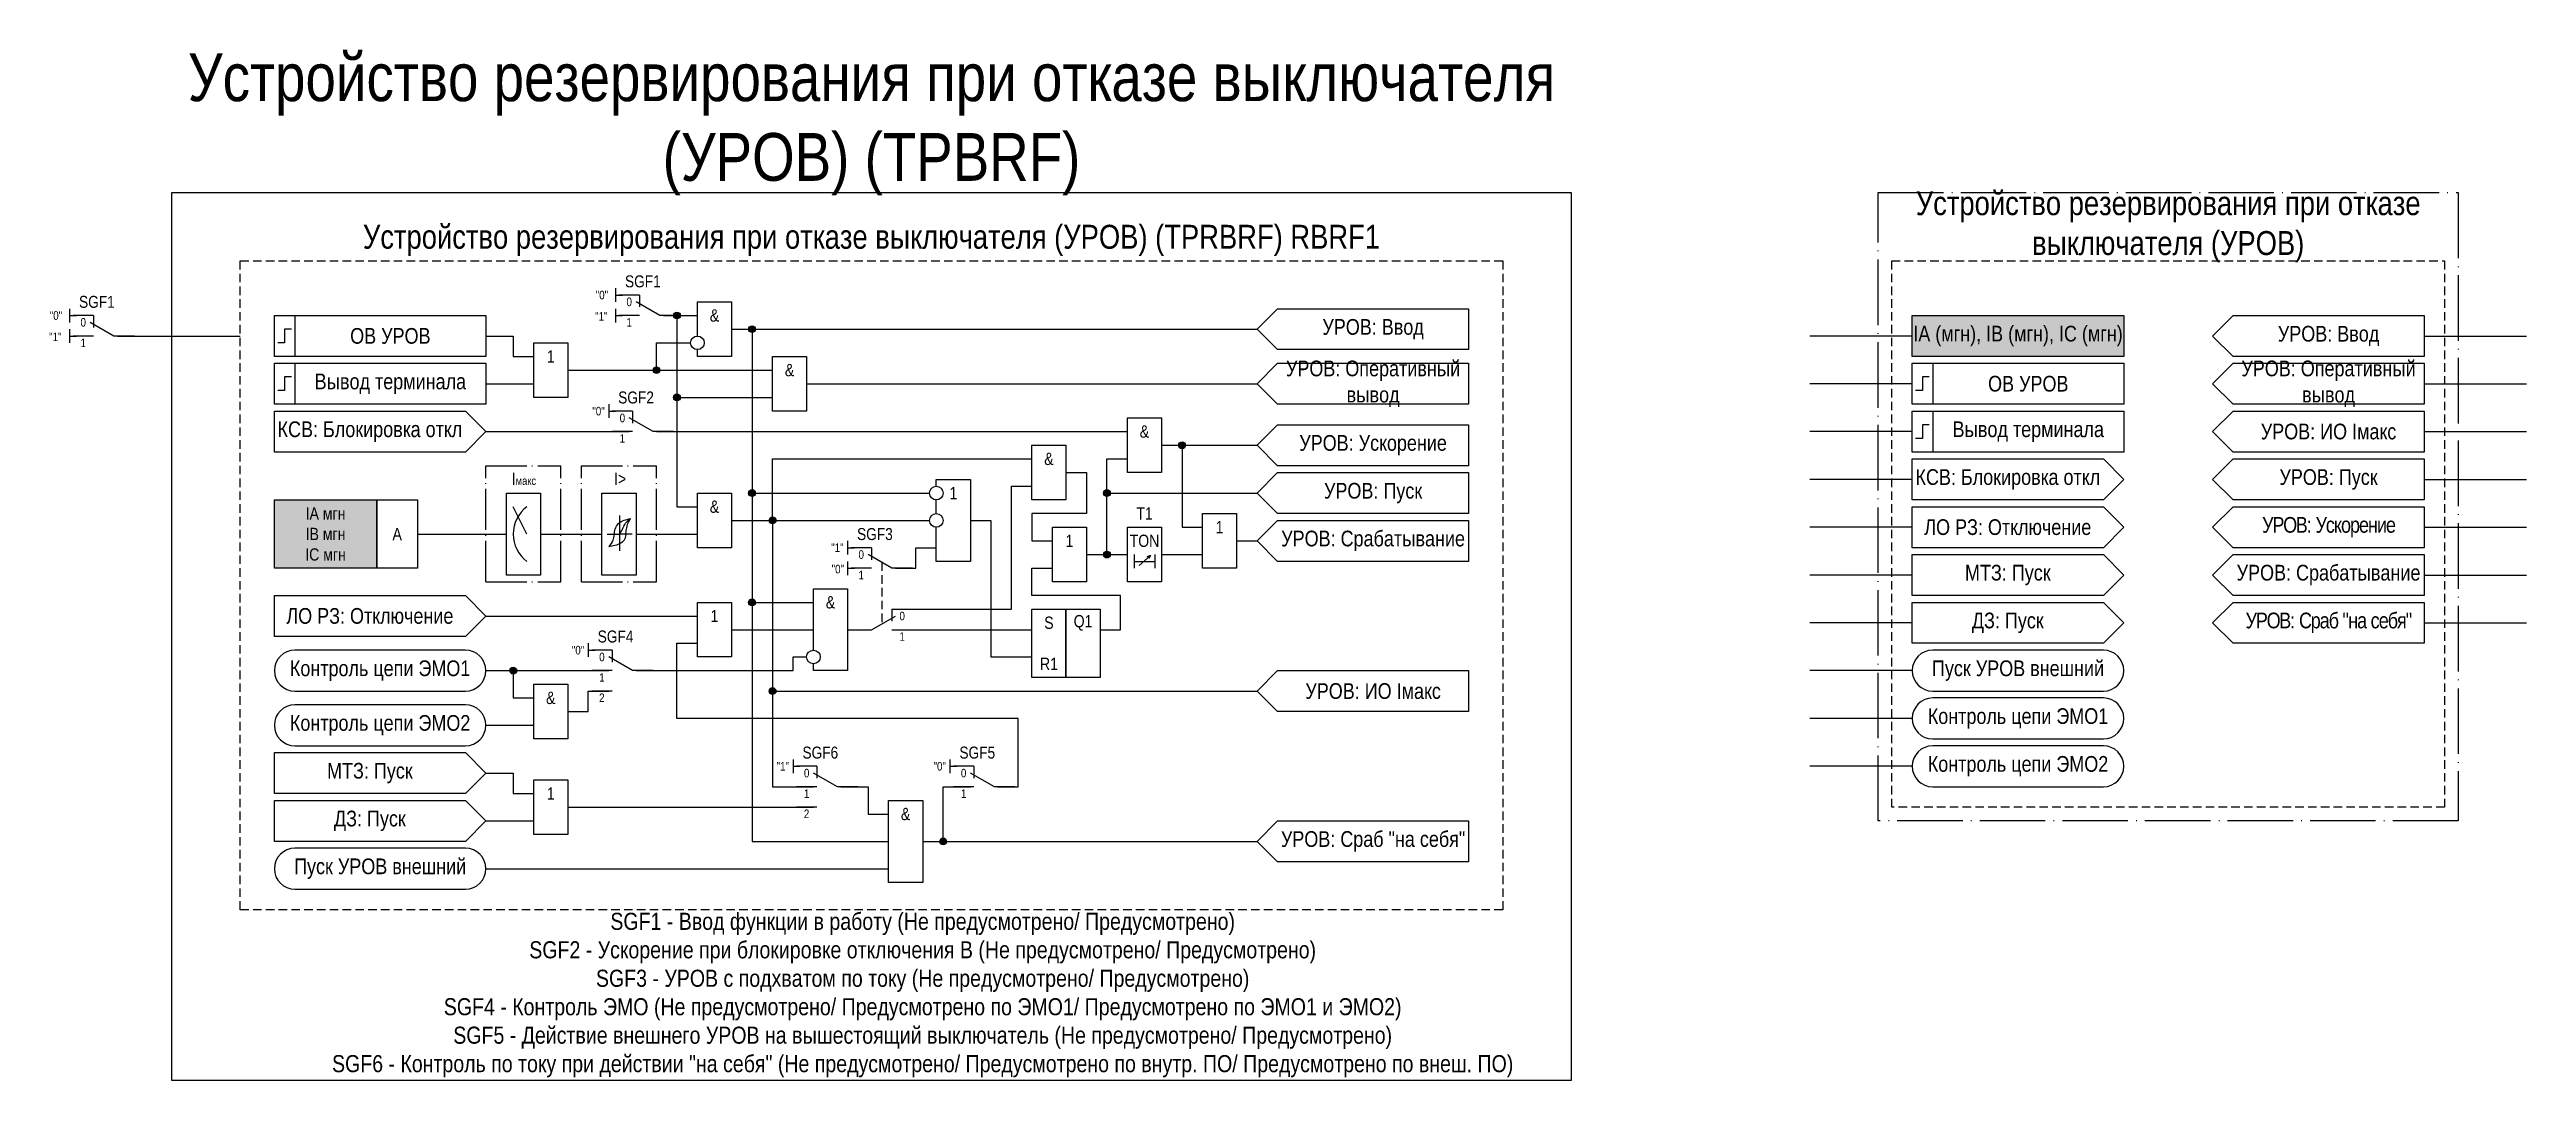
# Model space of a CAD drawing. Header units: millimetres. Extents: x -18 to 345, y 0 to 151.
import ezdxf
from ezdxf.enums import TextEntityAlignment as Align

# ---------------------------------------------------------------- set-up
doc = ezdxf.new("R2010")
doc.units = ezdxf.units.MM
doc.linetypes.add('ACAD_ISO04W100', pattern=[30, 24, -3, 0, -3])
doc.linetypes.add('штриховая2', pattern=[0.375, 0.25, -0.125])
doc.layers.add('TEXT', color=7, linetype='Continuous', lineweight=25)
doc.layers.add('Основная', color=7, linetype='Continuous')
doc.styles.add('1.8_Gost_RD', font='ARIALN.TTF', dxfattribs={"height": 1.8})
doc.styles.add('2.5_Gost_RD', font='ARIALN.TTF', dxfattribs={"height": 2.5})
doc.styles.add('3.5_Gost_RD', font='ARIALN.TTF', dxfattribs={"height": 3.5})
doc.styles.add('Вывод', font='ARIALN.TTF', dxfattribs={"height": 2.5})
doc.styles.add('Компонент', font='ARIALN.TTF', dxfattribs={"height": 3.5})

# ---------------------------------------------------------------- blocks, each defined once
blk = doc.blocks.new('Точка')
at = {"ltscale": 100}
h = blk.add_hatch(color=256, dxfattribs=at)
h.dxf.hatch_style = 1
edge = h.paths.add_edge_path()
edge.add_arc((0, 0), 0.5, 0, 360)
blk.add_circle((0, 0), 0.5, dxfattribs=at)
blk = doc.blocks.new('*U958')
at = {"layer": 'Основная', "color": 0}
blk.add_line((0, 0), (7, 4), dxfattribs=at)
at = {"layer": 'Основная', "ltscale": 0.35}
blk.add_line((6, 6), (6, 2.5), dxfattribs=at)
blk = doc.blocks.new('*U985')
at = {"layer": 'Основная', "color": 0}
for p, q in [((-3, 6), (-9, 6)), ((-3, 0), (-9, 0)), ((9, 0), (3, 0))]:
    blk.add_line(p, q, dxfattribs=at)
at = {"layer": 'Основная', "ltscale": 0.25, "xscale": -1}
blk.add_blockref('*U958', (3, 0), dxfattribs=at)
at = {"layer": 'Основная'}
for tag, height, style, p in [('ОУ', 3.5, 'Компонент', (-2, 10)), ('В1', 2.5, 'Вывод', (-14, 6)), ('В2', 2.5, 'Вывод', (-6, 4)), ('В3', 2.5, 'Вывод', (-6, -2))]:
    blk.add_attdef(tag, text='', height=height, dxfattribs=dict(at, style=style)).set_placement(p, align=Align.MIDDLE_CENTER)
blk = doc.blocks.new('*U892')
at = {"layer": 'Основная', "linetype": 'ACAD_ISO04W100', "ltscale": 0.25}
for p, q in [((0, 0), (11, 0)), ((0, -17), (0, 0)), ((11, -17), (11, 0)), ((0, -17), (11, -17))]:
    blk.add_line(p, q, dxfattribs=at)
at = {"layer": 'Основная', "style": 'Компонент'}
blk.add_attdef('ОУ', text='', height=3.5, dxfattribs=at).set_placement((11, 0), align=Align.MIDDLE_CENTER)
blk = doc.blocks.new('*U1017')
at = {"layer": 'Основная', "color": 0}
for p, q in [((-3, 6), (-9, 6)), ((-3, 0), (-9, 0)), ((9, 0), (3, 0))]:
    blk.add_line(p, q, dxfattribs=at)
at = {"layer": 'Основная', "ltscale": 0.25, "xscale": -1}
blk.add_blockref('*U958', (3, 0), dxfattribs=at)
at = {"layer": 'Основная'}
for tag, height, style, p in [('ОУ', 3.5, 'Компонент', (-2, 10)), ('В1', 2.5, 'Вывод', (-13, 6)), ('В2', 2.5, 'Вывод', (-6, 4)), ('В3', 2.5, 'Вывод', (-6, -2))]:
    blk.add_attdef(tag, text='', height=height, dxfattribs=dict(at, style=style)).set_placement(p, align=Align.MIDDLE_CENTER)
blk = doc.blocks.new('*U1018')
at = {"layer": 'Основная', "color": 0}
for p, q in [((-9, 0), (-3, 0)), ((3, 6), (9, 6)), ((3, 0), (9, 0))]:
    blk.add_line(p, q, dxfattribs=at)
at = {"layer": 'Основная', "ltscale": 0.25}
blk.add_blockref('*U958', (-3, 0), dxfattribs=at)
at = {"layer": 'Основная'}
for tag, height, style, p in [('ОУ', 3.5, 'Компонент', (2, 10)), ('В2', 2.5, 'Вывод', (6, 4)), ('В1', 2.5, 'Вывод', (13, 6)), ('В3', 2.5, 'Вывод', (6, -2))]:
    blk.add_attdef(tag, text='', height=height, dxfattribs=dict(at, style=style)).set_placement(p, align=Align.MIDDLE_CENTER)

msp = doc.modelspace()

# ---------------------------------------------------------------- hatches: boundary and pattern name
at = {"ltscale": 100, "true_color": 0xf7941d}
h = msp.add_hatch(color=30, dxfattribs=at)
h.dxf.hatch_style = 1
h.paths.add_polyline_path([(255, 112), (286, 112), (286, 106), (255, 106)])
h = msp.add_hatch(color=30, dxfattribs=at)
h.dxf.hatch_style = 1
h.paths.add_polyline_path([(15, 85), (30, 85), (30, 75), (15, 75)])

# ---------------------------------------------------------------- linework, layer by layer
at = {"color": 6, "ltscale": 100}
for p, q in [((-15, 113), (-15, 111)), ((-15, 112), (-14, 112)), ((-15, 110), (-15, 108)), ((-15, 109), (-14, 109))]:
    msp.add_line(p, q, dxfattribs=at)
at = {"ltscale": 100}
for p, q in [((65, 116), (65, 114)), ((65, 115), (66, 115)), ((65, 113), (65, 111)), ((65, 112), (66, 112)), ((68, 112), (67, 112)), ((255, 109), (240, 109)), ((330, 109), (345, 109)), ((255, 102), (240, 102)), ((330, 102), (345, 102)), ((64, 99), (64, 97)), ((64, 98), (65, 98)), ((255, 95), (240, 95)), ((330, 95), (345, 95)), ((255, 88), (240, 88)), ((330, 88), (345, 88)), ((255, 81), (240, 81)), ((330, 81), (345, 81)), ((99, 79), (99, 77)), ((99, 78), (100, 78)), ((99, 76), (99, 74)), ((99, 75), (100, 75)), ((255, 74), (240, 74)), ((330, 74), (345, 74)), ((255, 67), (240, 67)), ((330, 67), (345, 67)), ((61, 64), (61, 62)), ((61, 63), (62, 63)), ((255, 60), (240, 60)), ((64.5, 57), (61.5, 57)), ((255, 53), (240, 53)), ((91, 47), (91, 45)), ((91, 46), (92, 46)), ((114, 47), (114, 45)), ((114, 46), (115, 46)), ((255, 46), (240, 46)), ((94.5, 40), (91.5, 40))]:
    msp.add_line(p, q, dxfattribs=at)
at = {"color": 7, "ltscale": 100}
for p, q in [((52, 80), (50, 84)), ((63.79, 80), (65.6, 80)), ((67.42, 80), (65.6, 80)), ((141.71, 75.4), (143.38, 76.88)), ((143.38, 76.88), (142.86, 76.66)), ((143.38, 76.88), (143.12, 76.42))]:
    msp.add_line(p, q, dxfattribs=at)
msp.add_line((65.6, 82.72), (65.6, 77.52))
at = {"linetype": 'штриховая2', "ltscale": 5}
msp.add_line((104, 75.86), (104, 66.86), dxfattribs=at)
at = {"color": 3, "ltscale": 100}
msp.add_lwpolyline([(0, 130), (205, 130), (205, 0), (0, 0)], close=True, dxfattribs=at)
at = {"color": 251, "linetype": 'ACAD_ISO04W100', "lineweight": 30, "ltscale": 0.4, "true_color": 0x58595b}
msp.add_lwpolyline([(250, 130), (335, 130), (335, 38), (250, 38)], close=True, dxfattribs=at)
at = {"linetype": 'штриховая2', "ltscale": 5}
for points in [[(10, 120), (195, 120), (195, 25), (10, 25)], [(252, 120), (333, 120), (333, 40), (252, 40)]]:
    msp.add_lwpolyline(points, close=True, dxfattribs=at)
at = {"ltscale": 100}
for points in [[(77, 109), (77, 114), (82, 114), (82, 106), (77, 106), (77, 107)], [(46, 109), (50, 109), (50, 106), (53, 106)], [(72, 112), (77, 112)], [(72, 112), (74, 112), (74, 84), (77, 84)], [(72, 112), (74, 112), (74, 100), (88, 100)], [(82, 110), (159, 110)], [(82, 110), (85, 110), (85, 70), (94, 70)], [(82, 110), (85, 110), (85, 86), (111, 86)], [(82, 110), (85, 110), (85, 35), (105, 35)], [(58, 104), (71, 104), (71, 108), (76, 108)], [(46, 102), (53, 102)], [(58, 104), (88, 104)], [(93, 102), (159, 102)], [(15, 98), (43, 98), (46, 95), (43, 92), (15, 92), (15, 98)], [(46, 95), (67, 95)], [(71, 95), (140, 95)], [(82, 82), (88, 82), (88, 91), (126, 91)], [(134, 77), (137, 77), (137, 91), (140, 91)], [(145, 93), (159, 93)], [(145, 93), (148, 93), (148, 81), (151, 81)], [(255, 91), (283, 91), (286, 88), (283, 85), (255, 85), (255, 91)], [(112, 87), (112, 88), (117, 88), (117, 76), (112, 76), (112, 81)], [(131, 89), (134, 89), (134, 83), (126, 83), (126, 79), (129, 79)], [(106, 69), (123, 69), (123, 87), (126, 87)], [(112, 83), (112, 85)], [(134, 77), (137, 77), (137, 86), (159, 86)], [(255, 84), (283, 84), (286, 81), (283, 78), (255, 78), (255, 84)], [(36, 80), (49, 80)], [(54, 80), (63, 80)], [(68, 80), (77, 80)], [(82, 82), (111, 82)], [(82, 82), (88, 82), (88, 57), (159, 57)], [(82, 82), (88, 82), (88, 43), (94, 43)], [(117, 82), (120, 82), (120, 62), (126, 62)], [(106, 75), (109, 75), (109, 78), (112, 78)], [(134, 77), (140, 77)], [(141, 77), (141, 75)], [(144, 77), (144, 75)], [(145, 77), (151, 77)], [(156, 79), (159, 79)], [(255, 77), (283, 77), (286, 74), (283, 71), (255, 71), (255, 77)], [(136, 66), (139, 66), (139, 71), (126, 71), (126, 75), (129, 75)], [(141, 76), (144, 76)], [(15, 71), (43, 71), (46, 68), (43, 65), (15, 65), (15, 71)], [(94, 63), (94, 72), (99, 72), (99, 60), (94, 60), (94, 61)], [(255, 70), (283, 70), (286, 67), (283, 64), (255, 64), (255, 70)], [(46, 68), (77, 68)], [(82, 66), (94, 66)], [(99, 66), (102, 66)], [(106, 66), (126, 66)], [(68, 60), (91, 60), (91, 62), (93, 62)], [(121, 43), (124, 43), (124, 53), (74, 53), (74, 64), (77, 64)], [(46, 60), (64, 60)], [(46, 60), (50, 60), (50, 56), (53, 56)], [(58, 54), (61, 54), (61, 57), (64, 57)], [(46, 52), (53, 52)], [(15, 48), (43, 48), (46, 45), (43, 42), (15, 42), (15, 48)], [(46, 45), (50, 45), (50, 42), (53, 42)], [(15, 41), (43, 41), (46, 38), (43, 35), (15, 35), (15, 41)], [(58, 40), (94, 40)], [(98, 43), (102, 43), (102, 39), (105, 39)], [(110, 35), (113, 35), (113, 43), (117, 43)], [(46, 38), (53, 38)], [(110, 35), (159, 35)], [(46, 31), (105, 31)]]:
    msp.add_lwpolyline(points, dxfattribs=at)
for points in [[(190, 113), (190, 107), (162, 107), (159, 110), (162, 113)], [(15, 112), (18, 112), (18, 106), (15, 106)], [(15, 112), (46, 112), (46, 106), (15, 106)], [(255, 112), (286, 112), (286, 106), (255, 106)], [(302, 112), (330, 112), (330, 106), (302, 106), (299, 109)], [(53, 108), (58, 108), (58, 100), (53, 100)], [(88, 106), (93, 106), (93, 98), (88, 98)], [(15, 105), (46, 105), (46, 99), (15, 99)], [(15, 105), (18, 105), (18, 99), (15, 99)], [(190, 105), (190, 99), (162, 99), (159, 102), (162, 105)], [(255, 105), (258, 105), (258, 99), (255, 99)], [(255, 105), (286, 105), (286, 99), (255, 99)], [(302, 105), (330, 105), (330, 99), (302, 99), (299, 102)], [(255, 98), (286, 98), (286, 92), (255, 92)], [(255, 98), (258, 98), (258, 92), (255, 92)], [(302, 98), (330, 98), (330, 92), (302, 92), (299, 95)], [(140, 97), (145, 97), (145, 89), (140, 89)], [(162, 96), (190, 96), (190, 90), (162, 90), (159, 93)], [(126, 93), (131, 93), (131, 85), (126, 85)], [(302, 91), (330, 91), (330, 85), (302, 85), (299, 88)], [(162, 89), (190, 89), (190, 83), (162, 83), (159, 86)], [(15, 85), (30, 85), (30, 75), (15, 75)], [(30, 85), (36, 85), (36, 75), (30, 75)], [(49, 86), (54, 86), (54, 74), (49, 74)], [(63, 86), (68, 86), (68, 74), (63, 74)], [(77, 86), (82, 86), (82, 78), (77, 78)], [(302, 84), (330, 84), (330, 78), (302, 78), (299, 81)], [(129, 81), (134, 81), (134, 73), (129, 73)], [(140, 81), (145, 81), (145, 73), (140, 73)], [(151, 83), (156, 83), (156, 75), (151, 75)], [(162, 82), (190, 82), (190, 76), (162, 76), (159, 79)], [(302, 77), (330, 77), (330, 71), (302, 71), (299, 74)], [(77, 70), (82, 70), (82, 62), (77, 62)], [(126, 69), (131, 69), (131, 59), (126, 59)], [(131, 69), (136, 69), (136, 59), (131, 59)], [(302, 70), (330, 70), (330, 64), (302, 64), (299, 67)], [(162, 60), (190, 60), (190, 54), (162, 54), (159, 57)], [(53, 58), (58, 58), (58, 50), (53, 50)], [(53, 44), (58, 44), (58, 36), (53, 36)], [(105, 41), (110, 41), (110, 29), (105, 29)], [(162, 38), (190, 38), (190, 32), (162, 32), (159, 35)]]:
    msp.add_lwpolyline(points, close=True, dxfattribs=at)
at = {"color": 6, "ltscale": 100}
msp.add_lwpolyline([(-8, 109), (10, 109)], dxfattribs=at)
at = {"lineweight": 30, "ltscale": 100}
for points in [[(17.5, 110), (16.5, 110), (16.5, 108), (15.5, 108)], [(17.5, 103), (16.5, 103), (16.5, 101), (15.5, 101)], [(257.5, 103), (256.5, 103), (256.5, 101), (255.5, 101)], [(257.5, 96), (256.5, 96), (256.5, 94), (255.5, 94)]]:
    msp.add_lwpolyline(points, dxfattribs=at)
at = {"ltscale": 100}
for points in [[(18, 57), (43, 57, 1), (43, 63), (18, 63, 1)], [(258, 57), (283, 57, 1), (283, 63), (258, 63, 1)], [(18, 49), (43, 49, 1), (43, 55), (18, 55, 1)], [(258, 50), (283, 50, 1), (283, 56), (258, 56, 1)], [(258, 43), (283, 43, 1), (283, 49), (258, 49, 1)], [(18, 28), (43, 28, 1), (43, 34), (18, 34, 1)]]:
    msp.add_lwpolyline(points, format="xyb", close=True, dxfattribs=at)
for centre in [(77, 108), (112, 82)]:
    msp.add_circle(centre, 1)
for centre in [(112, 86), (94, 62)]:
    msp.add_circle(centre, 1, dxfattribs=at)
at = {"color": 7, "ltscale": 100}
msp.add_arc((55, 80), 5, 126.8699, 233.1301, dxfattribs=at)
for points in [[(64.8, 79.92), (64.6, 79.13), (64, 78.12)], [(66.48, 79.92), (66.25, 79.13), (65.76, 78.67), (64, 78.12)], [(64.8, 79.92), (64.95, 80.71), (65.44, 81.54), (67.2, 82.26)], [(65.6, 80), (66, 80.72), (66.47, 81.6), (67.2, 82.26)], [(66.48, 79.92), (66.6, 80.71), (66.81, 81.54), (67.2, 82.26)]]:
    msp.add_spline(points, degree=3)

# ---------------------------------------------------------------- block references
at = {"ltscale": 100}
for p in [(74, 112), (85, 110), (71, 104), (74, 100), (148, 93), (85, 86), (137, 86), (88, 82), (137, 77), (85, 70), (50, 60), (88, 57), (113, 35)]:
    msp.add_blockref('Точка', p, dxfattribs=at)
at = {"layer": 'Основная', "ltscale": 0.25, "xscale": 0.5, "yscale": 0.5, "zscale": 0.5}
for name, p, values in [('*U985', (70, 112), {'ОУ': 'SGF1', 'В1': '"0"', 'В2': '0', 'В3': '1'}), ('*U1017', (69, 95), {'ОУ': 'SGF2', 'В1': '"0"', 'В2': '0', 'В3': '1'}), ('*U1017', (104, 75), {'ОУ': 'SGF3', 'В1': '"1"', 'В2': '0', 'В3': '1'}), ('*U1017', (66, 60), {'ОУ': 'SGF4', 'В1': '"0"', 'В2': '0', 'В3': '1'}), ('*U1017', (96, 43), {'ОУ': 'SGF6', 'В1': '"1"', 'В2': '0', 'В3': '1'}), ('*U1017', (119, 43), {'ОУ': 'SGF5', 'В1': '"0"', 'В2': '0', 'В3': '1'})]:
    msp.add_blockref(name, p, dxfattribs=at).add_auto_attribs(values)
at = {"layer": 'Основная', "color": 6, "ltscale": 0.25, "xscale": 0.5, "yscale": 0.5, "zscale": 0.5}
msp.add_blockref('*U985', (-10, 109), dxfattribs=at).add_auto_attribs({'ОУ': 'SGF1', 'В1': '"0"', 'В2': '0', 'В3': '1'})
at = {"layer": 'Основная', "ltscale": 0.25}
for p in [(46, 90), (60, 90)]:
    msp.add_blockref('*U892', p, dxfattribs=at)
ref = msp.add_blockref('*U1018', (104, 66), dxfattribs=dict(at, xscale=0.5, yscale=0.5, zscale=0.5))
ref.add_attrib('В2', '0', dxfattribs={"height": 1.25, "style": 'Вывод'}).set_placement((107, 68), align=Align.MIDDLE_CENTER)
ref.add_attrib('В3', '1', dxfattribs={"height": 1.25, "style": 'Вывод'}).set_placement((107, 65), align=Align.MIDDLE_CENTER)

# ---------------------------------------------------------------- texts
at = {"color": 30, "ltscale": 100, "attachment_point": 5, "style": '3.5_Gost_RD'}
for s, insert, char_height, width in [('{\\C3;Устройство резервирования при отказе выключателя (УРОВ) (TPBRF)}', (102.5, 140), 7, 205), ('Устройство резервирования при отказе выключателя (УРОВ)', (292.5, 125), 3.5, 85), ('Устройство резервирования при отказе выключателя (УРОВ) (TPRBRF) {\\C6;RBRF1}', (102.5, 123), 3.5, 185), ('SGF1 - Ввод функции в работу (Не предусмотрено/ Предусмотрено)\\PSGF2 - Ускорение при блокировке отключения В (Не предусмотрено/ Предусмотрено)\\PSGF3 - УРОВ с подхватом по току (Не предусмотрено/ Предусмотрено)\\PSGF4 - Контроль ЭМО (Не предусмотрено/ Предусмотрено по ЭМО1/ Предусмотрено по ЭМО1 и ЭМО2)\\PSGF5 - Действие внешнего УРОВ на вышестоящий выключатель (Не предусмотрено/ Предусмотрено)\\PSGF6 - Контроль по току при действии "на себя" (Не предусмотрено/ Предусмотрено по внутр. ПО/ Предусмотрено по внеш. ПО)', (110, 12.5), 2.5, 190)]:
    msp.add_mtext(s, dxfattribs=dict(at, insert=insert, char_height=char_height, width=width))
at = {"ltscale": 100, "attachment_point": 5}
for s, insert, char_height, width, style in [('&', (79.5, 112), 1.8, 5, '2.5_Gost_RD'), ('УРОВ: Ввод', (316, 109), 2.3, 28, '2.5_Gost_RD'), ('1', (55.5, 106), 1.8, 5, '2.5_Gost_RD'), ('УРОВ: Оперативный вывод', (316, 102), 2.3, 28, '2.5_Gost_RD'), ('&', (90.5, 104), 1.8, 5, '2.5_Gost_RD'), ('&', (142.5, 95), 1.8, 5, '2.5_Gost_RD'), ('&', (128.5, 91), 1.8, 5, '2.5_Gost_RD'), ('УРОВ: Пуск', (316, 88), 2.3, 28, '2.5_Gost_RD'), ('IA мгн \\PIВ мгн\\PIС мгн', (22.5, 80), 1.8, 15, '1.8_Gost_RD'), ('&', (79.5, 84), 1.8, 5, '2.5_Gost_RD'), ('1', (114.5, 86), 1.8, 5, '2.5_Gost_RD'), ('T1', (142.5, 83), 1.8, 5, '2.5_Gost_RD'), ('А', (33, 80), 1.8, 6, '1.8_Gost_RD'), ('1', (131.5, 79), 1.8, 5, '2.5_Gost_RD'), ('TON', (142.5, 79), 1.8, 5, '2.5_Gost_RD'), ('1', (153.5, 81), 1.8, 5, '2.5_Gost_RD'), ('{\\T0.9;УРОВ: Ускорение}', (316, 81), 2.3, 28, '2.5_Gost_RD'), ('{\\C256;УРОВ: Срабатывание}', (316, 74), 2.3, 28, '2.5_Gost_RD'), ('&', (96.5, 70), 1.8, 5, '2.5_Gost_RD'), ('1', (79.5, 68), 1.8, 5, '2.5_Gost_RD'), ('S', (128.5, 67), 1.8, 5, '2.5_Gost_RD'), ('Q1', (133.5, 67), 1.8, 5, '2.5_Gost_RD'), ('{\\T0.9;УРОВ: Сраб "на себя"}', (316, 67), 2.3, 28, '2.5_Gost_RD'), ('R1', (128.5, 61), 1.8, 5, '2.5_Gost_RD'), ('&', (55.5, 56), 1.8, 5, '2.5_Gost_RD'), ('1', (55.5, 42), 1.8, 5, '2.5_Gost_RD'), ('&', (107.5, 39), 1.8, 5, '2.5_Gost_RD')]:
    msp.add_mtext(s, dxfattribs=dict(at, insert=insert, char_height=char_height, width=width, style=style))
at = {"color": 6, "ltscale": 100, "insert": (-18, 109.5), "char_height": 1.25, "attachment_point": 1, "style": '3.5_Gost_RD'}
msp.add_mtext_dynamic_manual_height_columns('"1"', width=2, gutter_width=17.5, heights=[0], dxfattribs=at)
at = {"ltscale": 100, "char_height": 1.25, "attachment_point": 1, "style": '3.5_Gost_RD'}
for s, insert in [('"1"', (62, 112.5)), ('\\pi0.1597;"0"', (96.5, 75.5)), ('2', (62.59, 56.66)), ('2', (92.59, 39.66))]:
    msp.add_mtext_dynamic_manual_height_columns(s, width=2, gutter_width=17.5, heights=[0], dxfattribs=dict(at, insert=insert))
at = {"color": 7, "ltscale": 100, "char_height": 1.8, "attachment_point": 1, "style": '1.8_Gost_RD'}
for s, insert in [('\\pi2.7859;I{\\H0.66667x;макс}', (47, 89)), ('\\pi4.7676;I>', (60, 89))]:
    msp.add_mtext_dynamic_manual_height_columns(s, width=11, gutter_width=17.5, heights=[0], dxfattribs=dict(at, insert=insert))
at = {"layer": 'TEXT', "ltscale": 100, "char_height": 2.3, "attachment_point": 5, "style": '2.5_Gost_RD'}
for s, insert, width in [('ОВ УРОВ', (32, 109), 28), ('УРОВ: Ввод', (176, 110), 28), ('УРОВ: Оперативный вывод', (176, 102), 28), ('Вывод терминала', (32, 102), 28), ('ОВ УРОВ', (272, 102), 28), ('КСВ: Блокировка откл', (29, 95), 28), ('УРОВ: Ускорение', (176, 93), 28), ('Вывод терминала', (272, 95), 28), ('{\\C256;УРОВ: ИО Iмакс}', (316, 95), 28), ('{\\C256;УРОВ: Пуск}', (176, 86), 28), ('КСВ: Блокировка откл', (269, 88), 28), ('УРОВ: Срабатывание', (176, 79), 28), ('ЛО РЗ: Отключение', (269, 81), 28), ('МТЗ: Пуск', (269, 74), 28), ('ЛО РЗ: Отключение', (29, 68), 28), ('ДЗ: Пуск', (269, 67), 28), ('Контроль цепи ЭМО1', (30.5, 60), 31), ('{\\C256;УРОВ: ИО Iмакс}', (176, 57), 28), ('Пуск УРОВ внешний', (270.5, 60), 31), ('Контроль цепи ЭМО1', (270.5, 53), 31), ('Контроль цепи ЭМО2', (30.5, 52), 31), ('Контроль цепи ЭМО2', (270.5, 46), 31), ('МТЗ: Пуск', (29, 45), 28), ('ДЗ: Пуск', (29, 38), 28), ('УРОВ: Сраб "на себя"', (176, 35), 28), ('Пуск УРОВ внешний', (30.5, 31), 31)]:
    msp.add_mtext(s, dxfattribs=dict(at, insert=insert, width=width))
at = {"layer": 'TEXT', "color": 0, "ltscale": 100, "insert": (270.5, 109), "char_height": 2.3, "width": 31, "attachment_point": 5, "style": '2.5_Gost_RD'}
msp.add_mtext('{\\C256;IA (мгн), IB (мгн), IC (мгн)}', dxfattribs=at)

doc.saveas('drawing.dxf')
